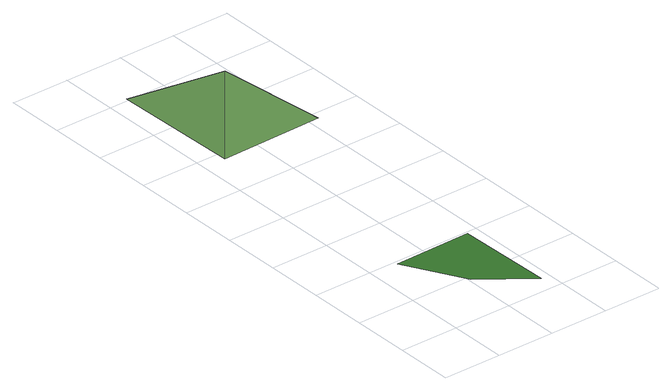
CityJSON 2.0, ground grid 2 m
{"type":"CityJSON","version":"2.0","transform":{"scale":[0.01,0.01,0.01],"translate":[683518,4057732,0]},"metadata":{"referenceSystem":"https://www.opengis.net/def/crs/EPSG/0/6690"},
"CityObjects":{
"tree1":{"type":"SolitaryVegetationObject","attributes":{"class":"1","function":"11"},"geometry":[{"type":"MultiSurface","lod":"3","boundaries":[[[0,1,2,3]]]}]},
"plantcover1":{"type":"PlantCover","attributes":{"class":"1","averageHeight":3},"geometry":[{"type":"MultiSurface","lod":"1","boundaries":[[[4,5,6]],[[5,4,7]],[[6,5,7]]]}]}
},
"vertices":[
[371,61,0],[363,394,0],[95,388,0],[102,56,100],
[69,1609,0],[79,1165,300],[436,1173,0],[79,1165,0]
]}
